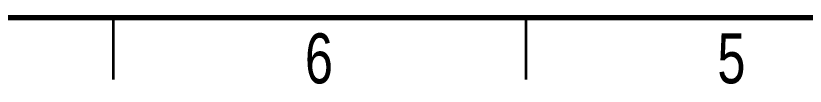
# Model space of a CAD drawing. Header units: millimetres. Extents: x -361 to 14022, y -1822 to 1455.
# Drawn here: x 3841.5 to 3937.2, y 346.8 to 354.8 of the extents above; entities that cross this region are included whole.
import ezdxf

# ---------------------------------------------------------------- set-up
doc = ezdxf.new("R2010")
doc.units = ezdxf.units.MM
doc.styles.add('SLDTEXTSTYLE0', font='TXT', dxfattribs={"width": 0.75})

msp = doc.modelspace()

# ---------------------------------------------------------------- linework, layer by layer
at = {"color": 7, "linetype": 'Continuous', "lineweight": 70}
msp.add_line((4153.322418, 354.821882), (3753.322418, 354.821882), dxfattribs=at)
at = {"color": 7, "linetype": 'Continuous', "lineweight": 35}
for p, q in [((3853.322418, 354.821882), (3853.322418, 347.321882)), ((3903.322418, 354.821882), (3903.322418, 347.321882))]:
    msp.add_line(p, q, dxfattribs=at)

# ---------------------------------------------------------------- texts
at = {"color": 7, "linetype": 'Continuous', "lineweight": 0, "char_height": 6.096, "attachment_point": 2, "style": 'SLDTEXTSTYLE0'}
for s, insert in [('6', (3878.261035, 352.935573)), ('5', (3928.261035, 352.935573))]:
    msp.add_mtext(s, dxfattribs=dict(at, insert=insert))

doc.saveas('drawing.dxf')
